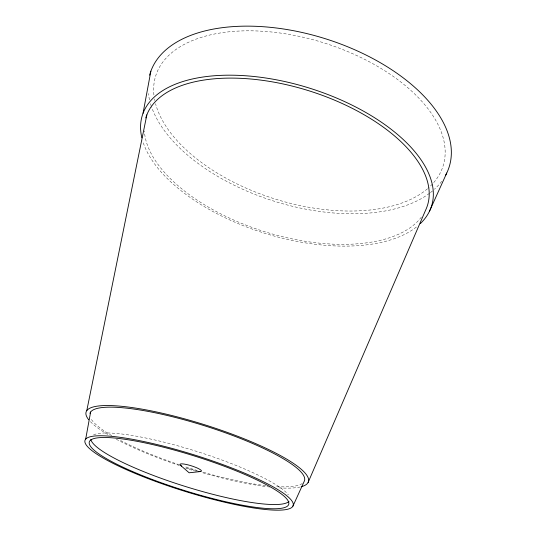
<?xml version="1.0" encoding="UTF-8"?>
<svg xmlns="http://www.w3.org/2000/svg" width="537" height="537" viewBox="0 0 537 537"><rect width="100%" height="100%" fill="white"/><g stroke="black" fill="none" stroke-linecap="round" stroke-linejoin="round"><path stroke-width="0.4" stroke-dasharray="2.69 2.01" d="M302.304 483.454A112.434 22.447 17.4 0 1 275.212 486.542M265.775 485.643A112.434 22.447 17.4 0 1 202.221 471.963M197.421 470.546A112.434 22.447 17.4 0 1 184.104 466.378M179.425 464.827A112.434 22.447 17.4 0 1 118.852 439.595M111.81 435.668A112.434 22.447 17.4 0 1 90.639 418.135M300.264 486.965A116.495 23.266 17.4 0 1 277.508 487.757M269.668 487.019A116.495 23.266 17.4 0 1 202.274 472.641M198.254 471.459A116.495 23.266 17.4 0 1 184.936 467.318M179.465 465.519A116.495 23.266 17.4 0 1 115.918 439.071M107.642 434.413A116.495 23.266 17.4 0 1 89.719 420.921M421.377 217.096A147.474 73.851 17.4 0 1 265.258 231.89A147.474 73.851 17.4 0 1 144.393 130.914M93.559 434.896A104.279 18.426 17.4 0 1 193.045 450.281A104.279 18.426 17.4 0 1 288.356 494.852M441.716 181.291A156.663 85.175 17.4 0 1 434.42 189.259M432.507 190.924A156.663 85.175 17.4 0 1 430.083 192.857M429.459 193.333A156.663 85.175 17.4 0 1 274.984 201.456A156.663 85.175 17.4 0 1 151.602 107.078M151.327 106.279A156.663 85.175 17.4 0 1 150.333 103.064M149.508 99.855A156.663 85.175 17.4 0 1 148.42 93.519M416.383 227.023A151.548 75.945 17.4 0 1 263.935 233.024A151.548 75.945 17.4 0 1 142.688 140.929M153.924 94.982A150.595 81.799 17.4 0 1 330.228 44.947A150.595 81.799 17.4 0 1 428.103 188.232M427.465 188.789A150.595 81.799 17.4 0 1 275.045 199.012A150.595 81.799 17.4 0 1 155.549 103.688M154.79 100.5A150.595 81.799 17.4 0 1 154.481 98.909M196.267 471.211A11.257 2.014 17.4 0 1 185.621 468.036"/><path stroke-width="0.81" d="M85.672 439.159L90.625 412.013M143.043 113.28L150.857 71.213M86.779 410.651L146.843 114.864M308.09 482.488L425.619 210.121A147.474 73.851 17.4 0 0 312.937 92.075A147.474 73.851 17.4 0 0 145.809 117.939M429.513 211.175L446.737 173.042M292.933 506.116A109.065 18.775 17.4 0 0 144.775 441.75A109.065 18.775 17.4 0 0 129.531 471.036A109.065 18.775 17.4 0 0 292.933 506.116L304.217 481.347A112.434 22.447 17.4 0 0 205.872 426.203A112.434 22.447 17.4 0 0 89.941 413.342M200.113 471.593L189.138 472.782L180.432 465.23M88.733 419.766A116.495 23.266 17.4 0 1 204.657 424.767A116.495 23.266 17.4 0 1 301.546 486.636M181.593 466.082A11.257 2.014 17.4 0 1 184.312 464.096A11.257 2.014 17.4 0 1 198.818 468.788A11.257 2.014 17.4 0 1 198.448 471.526M149.622 75.18A156.663 85.175 17.4 0 1 331.215 40.637A156.663 85.175 17.4 0 1 445.65 175.169M141.855 137.821A151.548 75.945 17.4 0 1 308.319 87.766A151.548 75.945 17.4 0 1 420.283 223.654M288.993 501.404A104.279 18.426 17.4 0 1 185.305 486.462A104.279 18.426 17.4 0 1 90.84 439.467M132.377 471.439A104.467 17.969 17.4 0 0 288.544 504.807A104.467 17.969 17.4 0 0 146.171 443.153A104.467 17.969 17.4 0 0 132.377 471.439"/></g></svg>
